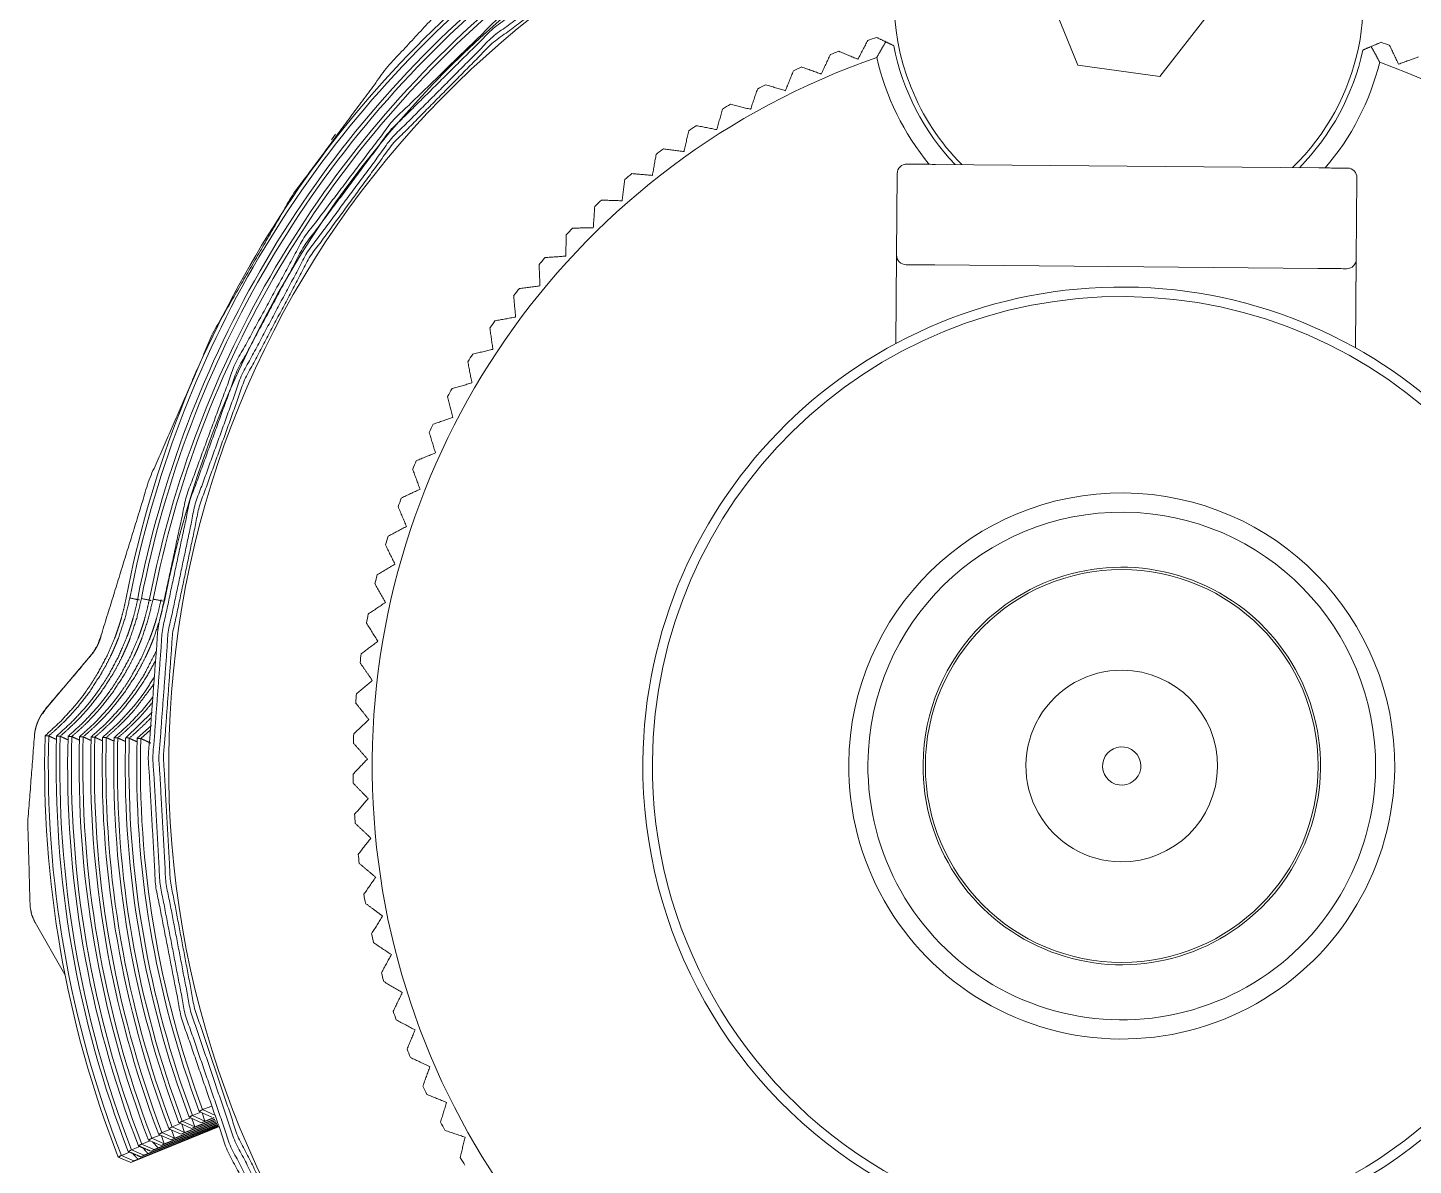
# Paper-space layout 'A3_1' of a CAD drawing. Header units: millimetres. Extents: x 0 to 420, y 0 to 297.
# Drawn here: x 181.63 to 196.09, y 32.44 to 44.31 of the extents above; entities that cross this region are included whole.
import ezdxf

# ---------------------------------------------------------------- set-up
doc = ezdxf.new("R2010")
doc.units = ezdxf.units.MM
doc.layers.add('170', color=7, linetype='Continuous', true_color=0xffffff)

psp = doc.layouts.new('A3_1')

# ---------------------------------------------------------------- linework, layer by layer
at = {"layer": '170', "color": 155, "linetype": 'Continuous', "lineweight": 13}
for p, q in [((192.591, 43.924), (192.267, 44.727)), ((193.982, 44.486), (193.449, 43.803)), ((193.449, 43.803), (192.591, 43.924)), ((184.842, 43.201), (184.8, 43.143)), ((195.108, 42.85), (191.108, 42.887)), ((191.108, 42.887), (195.108, 42.85)), ((190.707, 42.791), (190.7, 41.941)), ((190.7, 41.941), (190.707, 42.791)), ((195.5, 41.897), (195.507, 42.747)), ((195.507, 42.747), (195.5, 41.897)), ((190.7, 41.941), (190.691, 41.015)), ((190.691, 41.015), (190.7, 41.939)), ((191.099, 41.837), (195.099, 41.8)), ((195.099, 41.8), (191.099, 41.837)), ((195.491, 40.971), (195.5, 41.897)), ((195.5, 41.895), (195.491, 40.971)), ((182.298, 37.774), (181.817, 37.203)), ((181.816, 37.202), (181.816, 37.202)), ((182.93, 37.168), (182.652, 36.9)), ((182.921, 37.03), (182.772, 36.896)), ((182.81, 36.895), (182.911, 36.983)), ((181.706, 34.972), (182.018, 34.431)), ((183.437, 32.993), (183.348, 32.96)), ((183.42, 33.001), (183.551, 32.942)), ((183.45, 32.987), (183.478, 32.901)), ((183.454, 33.02), (183.553, 33.056)), ((183.454, 33.02), (183.584, 32.961)), ((182.74, 32.481), (183.62, 32.84)), ((183.618, 32.843), (182.78, 32.503)), ((182.845, 32.54), (183.615, 32.851)), ((183.613, 32.854), (182.885, 32.562)), ((182.951, 32.599), (183.609, 32.862)), ((183.607, 32.866), (182.991, 32.621)), ((183.021, 32.645), (183.603, 32.875)), ((183.601, 32.879), (183.055, 32.664)), ((183.127, 32.704), (183.597, 32.888)), ((183.137, 32.84), (183.225, 32.874)), ((183.267, 32.782), (183.137, 32.84)), ((183.595, 32.893), (183.161, 32.723)), ((183.209, 32.881), (183.339, 32.823)), ((183.233, 32.763), (183.591, 32.902)), ((183.238, 32.868), (183.267, 32.782)), ((183.243, 32.9), (183.331, 32.934)), ((183.243, 32.9), (183.373, 32.842)), ((183.588, 32.907), (183.267, 32.782)), ((183.315, 32.941), (183.445, 32.882)), ((183.339, 32.823), (183.584, 32.917)), ((183.373, 32.842), (183.339, 32.823)), ((183.344, 32.928), (183.373, 32.842)), ((183.348, 32.96), (183.478, 32.901)), ((183.581, 32.922), (183.373, 32.842)), ((183.445, 32.882), (183.577, 32.933)), ((183.478, 32.901), (183.445, 32.882)), ((183.574, 32.938), (183.478, 32.901)), ((182.819, 32.661), (182.905, 32.695)), ((182.891, 32.702), (183.021, 32.645)), ((183.012, 32.755), (182.925, 32.721)), ((182.925, 32.721), (183.055, 32.664)), ((182.997, 32.761), (183.127, 32.704)), ((183.026, 32.748), (183.055, 32.664)), ((183.118, 32.814), (183.031, 32.78)), ((183.031, 32.78), (183.161, 32.723)), ((183.233, 32.763), (183.103, 32.821)), ((183.161, 32.723), (183.127, 32.704)), ((183.132, 32.808), (183.161, 32.723)), ((183.267, 32.782), (183.233, 32.763)), ((182.608, 32.542), (182.693, 32.577)), ((182.714, 32.601), (182.799, 32.636)), ((182.885, 32.562), (182.842, 32.544)), ((182.948, 32.603), (182.917, 32.586)), ((182.917, 32.586), (182.951, 32.599)), ((182.991, 32.621), (182.933, 32.683)), ((182.991, 32.621), (182.948, 32.603)), ((183.055, 32.664), (183.021, 32.645)), ((182.737, 32.485), (182.707, 32.468)), ((182.707, 32.468), (182.74, 32.481)), ((182.78, 32.503), (182.737, 32.485)), ((182.842, 32.544), (182.811, 32.527)), ((182.811, 32.527), (182.845, 32.54))]:
    psp.add_line(p, q, dxfattribs=at)
psp.add_circle((193.051, 36.607), 2.05, dxfattribs=at)
for centre, radius, start, end in [((193.124, 44.606), 2.45, 22, 202), ((193.051, 36.607), 9.95, 99.0117, 179.4773), ((193.051, 36.607), 9.95, 359.4773, 79.943), ((193.124, 44.606), 2.45, 314.3031, 22), ((193.697, 36.226), 11.245, 129.9066, 169.0481), ((193.697, 36.226), 11.207, 129.935, 169.0197), ((193.697, 36.226), 11.125, 129.997, 168.9577), ((193.697, 36.226), 11.087, 130.0259, 168.9287), ((193.697, 36.226), 11.004, 130.0891, 168.8655), ((193.697, 36.226), 10.966, 130.1187, 168.836), ((193.697, 36.226), 10.846, 130.2132, 168.7414), ((193.051, 36.607), 8.025, 108.6005, 109.2873), ((193.124, 44.606), 2.5, 191.0866, 223.5105), ((193.051, 36.607), 8.025, 69.6005, 70.2873), ((193.051, 36.607), 7.825, 109.0842, 179.4773), ((193.051, 36.607), 8.025, 111.6005, 112.2873), ((193.124, 44.606), 2.7, 192.9412, 219.5375), ((193.124, 44.606), 2.5, 315.4448, 347.8541), ((193.051, 36.607), 8.025, 114.6005, 115.2873), ((193.124, 44.606), 2.7, 319.4172, 346.0135), ((193.051, 36.607), 7.825, 359.4773, 69.8704), ((193.051, 36.607), 8.025, 117.6005, 118.2873), ((193.124, 44.606), 2.45, 202, 224.6519), ((193.051, 36.607), 8.025, 120.6005, 121.2873), ((193.051, 36.607), 8.025, 123.6005, 124.2873), ((193.051, 36.607), 8.025, 126.6005, 127.2873), ((190.807, 42.79), 0.1, 89.4773, 179.4773), ((195.407, 42.748), 0.1, 359.4773, 89.4773), ((193.051, 36.607), 8.025, 129.6005, 130.2873), ((193.051, 36.607), 8.025, 132.6005, 133.2873), ((193.051, 36.607), 8.025, 135.6005, 136.2873), ((193.051, 36.607), 8.025, 138.6005, 139.2873), ((190.8, 41.94), 0.1, 179.4773, 269.4773), ((195.4, 41.898), 0.1, 269.4773, 359.4773), ((193.051, 36.607), 8.025, 141.6005, 142.2873), ((193.051, 36.607), 5, 359.4773, 179.4773), ((193.051, 36.607), 4.9, 359.4773, 179.4773), ((193.051, 36.607), 8.025, 144.6005, 145.2873), ((193.051, 36.607), 8.025, 147.6005, 148.2873), ((193.051, 36.607), 8.025, 150.6005, 151.2873), ((193.051, 36.607), 8.025, 153.6005, 154.2873), ((193.051, 36.607), 8.025, 156.6005, 157.2873), ((193.051, 36.607), 8.025, 159.6005, 160.2873), ((193.051, 36.607), 2.85, 359.4773, 179.4773), ((193.051, 36.607), 2.65, 359.4773, 179.4773), ((193.051, 36.607), 8.025, 162.6005, 163.2873), ((193.051, 36.607), 2.075, 359.4773, 134.4774), ((193.051, 36.607), 8.025, 165.6005, 166.2873), ((193.051, 36.607), 8.025, 168.6005, 169.2873), ((193.051, 36.607), 2.075, 134.4774, 179.4773), ((193.051, 36.607), 8.025, 171.6005, 172.2873), ((193.051, 36.607), 1, 89.4773, 269.4773), ((193.051, 36.607), 1, 269.4773, 89.4773), ((193.051, 36.607), 8.025, 174.6005, 175.2873), ((193.051, 36.607), 11.245, 178.4402, 201.2917), ((193.051, 36.607), 11.207, 178.3889, 201.266), ((193.051, 36.607), 11.125, 178.4407, 201.2093), ((193.051, 36.607), 11.087, 178.3889, 201.1806), ((193.051, 36.607), 11.005, 178.4412, 201.1185), ((193.051, 36.607), 10.966, 178.3889, 201.0891), ((193.051, 36.607), 10.885, 178.4417, 201.0248), ((193.051, 36.607), 10.846, 178.3889, 200.9949), ((193.051, 36.607), 10.764, 178.4423, 200.9298), ((193.051, 36.607), 10.726, 178.389, 200.8992), ((193.051, 36.607), 10.644, 178.4428, 178.9318), ((193.051, 36.607), 10.524, 178.4434, 178.9381), ((193.051, 36.607), 10.404, 178.4439, 178.9445), ((193.051, 36.607), 10.245, 178.3891, 200.4937), ((193.051, 36.607), 8.025, 177.6005, 178.2873), ((193.051, 36.607), 10.644, 178.9318, 200.8326), ((193.051, 36.607), 10.606, 178.9358, 200.8013), ((193.051, 36.607), 10.524, 178.9381, 200.7332), ((193.051, 36.607), 10.486, 178.9421, 200.7012), ((193.051, 36.607), 10.404, 178.9445, 200.6314), ((193.051, 36.607), 10.365, 178.9486, 200.5987), ((193.051, 36.607), 10.284, 178.4445, 200.5273), ((193.051, 36.607), 0.2, 82, 262), ((193.051, 36.607), 0.2, 262, 82), ((193.051, 36.607), 9.95, 179.4773, 259.9148), ((193.051, 36.607), 7.825, 179.4773, 249.8766), ((193.051, 36.607), 5, 179.4773, 359.4773), ((193.051, 36.607), 4.9, 179.4773, 359.4773), ((193.051, 36.607), 2.85, 179.4773, 359.4773), ((193.051, 36.607), 2.65, 179.4773, 359.4773), ((193.051, 36.607), 2.075, 179.4773, 314.4773), ((193.051, 36.607), 8.025, 180.6005, 181.2873), ((193.051, 36.607), 2.075, 314.4773, 359.4773), ((193.051, 36.607), 9.95, 279.0398, 359.4773), ((193.051, 36.607), 7.825, 289.078, 359.4773), ((193.051, 36.607), 8.025, 183.6005, 184.2873), ((193.051, 36.607), 8.025, 186.6005, 187.2873), ((193.051, 36.607), 8.025, 189.6005, 190.2873), ((193.051, 36.607), 8.025, 192.6005, 193.2873), ((193.051, 36.607), 8.025, 195.6005, 196.2873), ((193.051, 36.607), 8.025, 198.6005, 199.2873), ((193.051, 36.607), 8.025, 201.6005, 202.2873), ((193.051, 36.607), 8.025, 204.6005, 205.2873), ((193.051, 36.607), 8.025, 207.6005, 208.2873), ((193.051, 36.607), 8.025, 210.6005, 211.2873)]:
    psp.add_arc(centre, radius, start, end, dxfattribs=at)
for points, knots in [([(191.893, 46.704), (190.509, 46.447), (189.124, 45.981), (187.785, 45.299), (186.541, 44.411), (185.437, 43.339), (184.513, 42.12), (183.792, 40.798), (183.286, 39.424), (182.99, 38.044), (182.888, 36.699), (182.965, 35.357), (183.234, 33.976), (183.712, 32.596), (184.405, 31.265), (185.302, 30.031), (186.38, 28.939), (187.602, 28.027), (188.924, 27.319), (190.296, 26.824), (191.671, 26.537)], [0, 0, 0.047935, 0.097711, 0.148898, 0.200978, 0.253376, 0.305497, 0.356763, 0.406652, 0.454727, 0.500648, 0.546439, 0.594373, 0.644114, 0.695227, 0.747198, 0.799452, 0.851399, 0.902468, 0.952145, 1, 1]), ([(191.566, 26.601), (190.207, 26.899), (188.855, 27.403), (187.555, 28.115), (186.355, 29.025), (185.298, 30.11), (184.42, 31.332), (183.742, 32.649), (183.274, 34.011), (183.011, 35.374), (182.936, 36.699), (183.035, 38.021), (183.323, 39.378), (183.814, 40.73), (184.514, 42.033), (185.413, 43.239), (186.488, 44.304), (187.703, 45.193), (189.014, 45.881), (190.374, 46.361), (191.737, 46.636)], [0, 0, 0.048069, 0.09792, 0.149122, 0.201163, 0.253482, 0.305494, 0.356637, 0.406406, 0.454373, 0.500211, 0.546006, 0.593928, 0.643648, 0.694743, 0.746706, 0.798977, 0.850976, 0.902139, 0.951957, 1, 1]), ([(194.22, 26.511), (194.451, 26.54), (194.575, 26.558), (194.698, 26.577), (194.821, 26.598), (194.943, 26.621), (195.188, 26.67), (195.431, 26.726), (195.673, 26.787), (195.913, 26.855), (196.033, 26.891), (196.152, 26.928), (196.271, 26.967), (196.389, 27.007), (196.623, 27.092), (196.856, 27.182), (197.086, 27.279), (197.313, 27.38), (197.426, 27.433), (197.539, 27.488), (197.65, 27.544), (197.761, 27.601), (197.981, 27.719), (198.197, 27.843), (198.304, 27.906), (198.411, 27.972), (198.517, 28.038), (198.621, 28.106), (198.829, 28.245), (199.032, 28.39), (199.232, 28.539), (199.428, 28.693), (199.621, 28.852), (199.809, 29.015), (199.993, 29.183), (200.173, 29.356), (200.262, 29.444), (200.349, 29.533), (200.436, 29.624), (200.521, 29.715), (200.688, 29.9), (200.85, 30.09), (201.008, 30.283), (201.16, 30.48), (201.235, 30.58), (201.308, 30.681), (201.38, 30.783), (201.451, 30.886), (201.589, 31.093), (201.722, 31.305), (201.786, 31.411), (201.849, 31.519), (201.911, 31.627), (201.971, 31.737), (202.088, 31.957), (202.2, 32.181), (202.306, 32.407), (202.406, 32.635), (202.501, 32.866), (202.59, 33.099), (202.673, 33.334), (202.75, 33.571), (202.787, 33.691), (202.822, 33.81), (202.856, 33.931), (202.888, 34.051), (202.948, 34.294), (203.001, 34.537), (203.049, 34.782), (203.091, 35.028), (203.11, 35.151), (203.127, 35.275), (203.142, 35.398), (203.157, 35.522), (203.18, 35.771), (203.198, 36.019), (203.204, 36.144), (203.209, 36.269), (203.212, 36.393), (203.214, 36.518), (203.213, 36.768), (203.206, 37.017), (203.193, 37.267), (203.174, 37.515), (203.149, 37.763), (203.117, 38.011), (203.08, 38.257), (203.036, 38.503), (202.931, 38.991), (202.802, 39.473), (202.728, 39.711), (202.649, 39.948), (202.608, 40.066), (202.564, 40.183), (202.52, 40.299), (202.474, 40.415), (202.377, 40.645), (202.276, 40.873), (202.222, 40.986), (202.168, 41.098), (202.112, 41.21), (202.055, 41.321), (201.936, 41.54), (201.813, 41.757), (201.684, 41.971), (201.549, 42.181), (201.41, 42.388), (201.266, 42.591), (201.116, 42.791), (200.962, 42.987), (200.803, 43.179), (200.64, 43.368), (200.471, 43.552), (200.299, 43.732), (200.121, 43.908), (199.94, 44.079), (199.848, 44.163), (199.754, 44.246), (199.66, 44.328), (199.565, 44.408), (199.371, 44.566), (199.174, 44.718), (199.074, 44.793), (198.973, 44.866), (198.871, 44.938), (198.769, 45.009), (198.56, 45.147), (198.349, 45.28), (198.134, 45.407), (197.917, 45.529), (197.697, 45.646), (197.473, 45.757), (197.361, 45.811), (197.247, 45.863), (197.133, 45.914), (197.019, 45.963), (196.788, 46.058), (196.555, 46.147), (196.32, 46.23), (196.083, 46.307), (195.843, 46.379), (195.603, 46.445), (195.482, 46.475), (195.36, 46.504), (195.239, 46.532), (195.117, 46.558), (194.424, 46.677)], [0, 0, 0.007933, 0.012182, 0.01643, 0.020676, 0.02492, 0.033405, 0.041892, 0.050387, 0.058885, 0.063134, 0.067383, 0.071632, 0.075882, 0.084375, 0.092862, 0.101347, 0.109837, 0.114086, 0.118335, 0.122582, 0.126827, 0.135314, 0.1438, 0.148044, 0.15229, 0.156538, 0.160788, 0.169286, 0.177784, 0.18628, 0.19477, 0.203255, 0.211743, 0.220238, 0.228736, 0.232985, 0.237233, 0.241483, 0.245733, 0.254225, 0.262711, 0.271197, 0.279687, 0.283936, 0.288185, 0.292432, 0.296678, 0.305164, 0.313649, 0.317894, 0.32214, 0.326389, 0.330639, 0.339136, 0.347635, 0.356131, 0.364619, 0.373105, 0.381592, 0.390088, 0.398586, 0.402835, 0.407084, 0.411334, 0.415583, 0.424074, 0.432561, 0.441046, 0.449537, 0.453786, 0.458035, 0.462282, 0.466527, 0.475013, 0.483499, 0.487743, 0.49199, 0.496239, 0.500489, 0.508986, 0.517485, 0.525981, 0.534469, 0.542954, 0.551442, 0.559937, 0.568433, 0.585405, 0.602387, 0.610886, 0.619384, 0.623634, 0.627883, 0.632129, 0.636374, 0.644859, 0.653345, 0.65759, 0.661837, 0.666087, 0.670336, 0.678834, 0.687333, 0.695828, 0.704315, 0.712801, 0.721289, 0.729785, 0.73828, 0.746767, 0.755253, 0.763742, 0.772238, 0.780736, 0.789234, 0.793484, 0.797732, 0.801978, 0.806223, 0.814708, 0.823195, 0.82744, 0.831687, 0.835937, 0.840186, 0.848685, 0.857183, 0.865677, 0.874164, 0.88265, 0.891139, 0.895387, 0.899636, 0.903884, 0.90813, 0.916617, 0.925103, 0.933593, 0.942089, 0.950587, 0.959085, 0.963334, 0.96758, 0.97182, 0.976055, 1, 1]), ([(194.519, 46.615), (194.626, 46.599), (194.749, 46.579), (194.871, 46.557), (194.993, 46.534), (195.115, 46.509), (195.357, 46.456), (195.598, 46.396), (195.837, 46.331), (196.075, 46.26), (196.312, 46.182), (196.546, 46.099), (196.662, 46.056), (196.778, 46.011), (196.893, 45.964), (197.007, 45.916), (197.235, 45.817), (197.459, 45.711), (197.57, 45.657), (197.681, 45.6), (197.791, 45.543), (197.901, 45.484), (198.117, 45.362), (198.331, 45.235), (198.436, 45.17), (198.541, 45.103), (198.645, 45.035), (198.748, 44.966), (198.951, 44.824), (199.151, 44.676), (199.249, 44.601), (199.347, 44.524), (199.444, 44.446), (199.539, 44.367), (199.728, 44.206), (199.913, 44.039), (200.003, 43.954), (200.093, 43.869), (200.182, 43.782), (200.269, 43.694), (200.441, 43.514), (200.608, 43.331), (200.69, 43.238), (200.77, 43.144), (200.85, 43.048), (200.929, 42.952), (201.082, 42.757), (201.231, 42.558), (201.375, 42.355), (201.513, 42.149), (201.646, 41.94), (201.775, 41.728), (201.837, 41.62), (201.898, 41.512), (201.957, 41.403), (202.016, 41.293), (202.128, 41.072), (202.235, 40.848), (202.336, 40.621), (202.432, 40.392), (202.522, 40.161), (202.606, 39.928), (202.646, 39.81), (202.685, 39.692), (202.722, 39.573), (202.758, 39.454), (202.825, 39.215), (202.886, 38.974), (202.941, 38.732), (202.99, 38.489), (203.033, 38.245), (203.07, 38), (203.101, 37.753), (203.127, 37.506), (203.137, 37.382), (203.146, 37.258), (203.153, 37.134), (203.159, 37.01), (203.165, 36.762), (203.166, 36.514), (203.161, 36.266), (203.149, 36.018), (203.132, 35.77), (203.108, 35.523), (203.094, 35.4), (203.079, 35.276), (203.062, 35.153), (203.043, 35.03), (203.001, 34.786), (202.954, 34.542), (202.9, 34.3), (202.841, 34.059), (202.775, 33.82), (202.704, 33.582), (202.666, 33.463), (202.627, 33.345), (202.586, 33.228), (202.544, 33.111), (202.455, 32.879), (202.361, 32.65), (202.261, 32.423), (202.156, 32.198), (202.101, 32.087), (202.045, 31.976), (201.987, 31.866), (201.928, 31.756), (201.868, 31.648), (201.806, 31.54), (201.744, 31.433), (201.679, 31.326), (201.547, 31.116), (201.41, 30.91), (201.268, 30.706), (201.12, 30.507), (201.045, 30.408), (200.968, 30.31), (200.89, 30.214), (200.811, 30.118), (200.65, 29.93), (200.484, 29.745), (200.313, 29.565), (200.138, 29.389), (199.959, 29.217), (199.775, 29.05), (199.682, 28.968), (199.588, 28.887), (199.492, 28.807), (199.396, 28.729), (199.201, 28.575), (199.002, 28.427), (198.902, 28.355), (198.8, 28.283), (198.697, 28.214), (198.594, 28.145), (198.384, 28.011), (198.172, 27.883), (198.064, 27.821), (197.956, 27.76), (197.847, 27.7), (197.737, 27.642), (197.516, 27.53), (197.292, 27.423), (197.179, 27.372), (197.066, 27.322), (196.951, 27.273), (196.837, 27.226), (196.605, 27.136), (196.371, 27.051), (196.254, 27.011), (196.136, 26.973), (196.017, 26.936), (195.898, 26.9), (195.66, 26.833), (195.419, 26.772), (195.298, 26.744), (195.177, 26.717), (195.055, 26.692), (194.934, 26.668), (194.689, 26.625), (194.443, 26.588), (194.35, 26.575)], [0, 0, 0.00375, 0.008033, 0.012316, 0.016597, 0.020876, 0.029428, 0.037981, 0.046537, 0.055102, 0.063668, 0.072234, 0.076518, 0.080801, 0.085081, 0.089359, 0.097912, 0.106464, 0.110742, 0.115021, 0.119304, 0.123588, 0.132154, 0.140719, 0.145004, 0.149286, 0.153566, 0.157844, 0.166396, 0.174948, 0.179226, 0.183506, 0.187789, 0.192073, 0.200639, 0.209205, 0.213489, 0.217771, 0.22205, 0.226328, 0.23488, 0.243432, 0.247711, 0.251992, 0.256275, 0.260559, 0.269124, 0.277691, 0.286255, 0.294811, 0.303363, 0.311916, 0.316195, 0.320476, 0.32476, 0.329044, 0.337609, 0.346176, 0.35474, 0.363294, 0.371846, 0.3804, 0.38468, 0.388961, 0.393245, 0.397529, 0.406095, 0.414662, 0.423223, 0.431778, 0.44033, 0.448884, 0.457447, 0.466014, 0.470296, 0.474579, 0.478863, 0.483146, 0.491707, 0.500261, 0.508813, 0.517368, 0.525932, 0.534499, 0.538781, 0.543064, 0.547348, 0.551632, 0.560191, 0.568744, 0.577296, 0.585852, 0.594416, 0.602983, 0.607266, 0.611549, 0.615833, 0.620116, 0.628675, 0.637228, 0.64578, 0.654337, 0.658619, 0.662903, 0.667186, 0.671469, 0.675751, 0.680034, 0.684319, 0.688601, 0.697159, 0.705711, 0.714264, 0.722821, 0.727104, 0.731387, 0.735668, 0.739948, 0.748501, 0.757053, 0.765609, 0.774173, 0.78274, 0.791305, 0.795589, 0.799872, 0.804153, 0.808432, 0.816984, 0.825536, 0.829814, 0.834093, 0.838375, 0.842659, 0.851225, 0.85979, 0.864075, 0.868357, 0.872638, 0.876916, 0.885468, 0.89402, 0.898298, 0.902578, 0.906861, 0.911144, 0.91971, 0.928276, 0.93256, 0.936842, 0.941122, 0.945399, 0.953952, 0.962505, 0.966782, 0.971063, 0.975346, 0.97963, 0.988195, 0.996761, 1, 1]), ([(191.652, 46.562), (190.305, 46.277), (188.965, 45.792), (187.675, 45.101), (186.481, 44.216), (185.427, 43.158), (184.545, 41.965), (183.859, 40.677), (183.378, 39.342), (183.096, 38.003), (182.999, 36.698), (183.072, 35.392), (183.33, 34.047), (183.787, 32.703), (184.45, 31.402), (185.311, 30.192), (186.347, 29.116), (187.525, 28.209), (188.803, 27.496), (190.135, 26.986), (191.477, 26.678)], [0, 0, 0.048161, 0.098061, 0.149271, 0.201284, 0.253544, 0.305477, 0.356534, 0.406216, 0.454107, 0.499885, 0.545686, 0.593602, 0.643311, 0.694394, 0.746354, 0.798639, 0.850676, 0.901906, 0.951824, 1, 1]), ([(191.408, 26.738), (190.08, 27.053), (188.763, 27.567), (187.502, 28.282), (186.341, 29.186), (185.32, 30.256), (184.474, 31.456), (183.822, 32.744), (183.372, 34.075), (183.119, 35.405), (183.047, 36.698), (183.142, 37.989), (183.42, 39.314), (183.894, 40.637), (184.569, 41.912), (185.437, 43.097), (186.476, 44.148), (187.654, 45.031), (188.928, 45.722), (190.254, 46.212), (191.587, 46.504)], [0, 0, 0.048257, 0.098225, 0.149475, 0.201505, 0.253763, 0.305682, 0.356717, 0.406378, 0.454253, 0.500024, 0.545791, 0.593661, 0.643316, 0.694345, 0.746258, 0.798511, 0.850536, 0.901782, 0.951746, 1, 1]), ([(194.437, 26.65), (194.68, 26.687), (194.801, 26.707), (194.922, 26.729), (195.164, 26.778), (195.404, 26.833), (195.524, 26.863), (195.644, 26.894), (195.763, 26.926), (195.881, 26.961), (196.117, 27.033), (196.352, 27.111), (196.584, 27.195), (196.813, 27.285), (197.041, 27.38), (197.266, 27.48), (197.489, 27.587), (197.709, 27.698), (197.926, 27.815), (198.14, 27.937), (198.351, 28.065), (198.559, 28.197), (198.764, 28.335), (198.966, 28.478), (199.065, 28.551), (199.164, 28.626), (199.261, 28.701), (199.358, 28.778), (199.548, 28.935), (199.734, 29.097), (199.826, 29.179), (199.916, 29.263), (200.006, 29.348), (200.094, 29.434), (200.269, 29.609), (200.438, 29.788), (200.603, 29.972), (200.764, 30.159), (200.92, 30.35), (201.071, 30.545), (201.217, 30.744), (201.358, 30.946), (201.626, 31.36), (201.873, 31.787), (201.989, 32.005), (202.099, 32.226), (202.152, 32.338), (202.204, 32.45), (202.254, 32.562), (202.303, 32.676), (202.397, 32.904), (202.485, 33.134), (202.527, 33.25), (202.567, 33.366), (202.606, 33.484), (202.644, 33.601), (202.715, 33.838), (202.78, 34.076), (202.839, 34.315), (202.892, 34.556), (202.94, 34.798), (202.981, 35.041), (203.017, 35.285), (203.046, 35.531), (203.059, 35.653), (203.07, 35.776), (203.079, 35.899), (203.087, 36.023), (203.098, 36.269), (203.104, 36.516), (203.103, 36.762), (203.096, 37.009), (203.09, 37.132), (203.083, 37.255), (203.074, 37.378), (203.064, 37.501), (203.039, 37.747), (203.008, 37.991), (202.99, 38.113), (202.971, 38.235), (202.95, 38.357), (202.928, 38.478), (202.879, 38.72), (202.824, 38.961), (202.795, 39.081), (202.763, 39.2), (202.731, 39.319), (202.697, 39.438), (202.625, 39.673), (202.546, 39.907), (202.505, 40.023), (202.463, 40.139), (202.418, 40.254), (202.373, 40.369), (202.326, 40.483), (202.278, 40.597), (202.228, 40.71), (202.177, 40.822), (202.071, 41.045), (201.959, 41.265), (201.842, 41.482), (201.72, 41.696), (201.657, 41.802), (201.593, 41.908), (201.527, 42.012), (201.46, 42.116), (201.322, 42.32), (201.18, 42.521), (201.032, 42.719), (200.88, 42.913), (200.722, 43.104), (200.561, 43.29), (200.478, 43.382), (200.394, 43.473), (200.309, 43.562), (200.224, 43.651), (200.049, 43.824), (199.87, 43.994), (199.778, 44.077), (199.686, 44.159), (199.593, 44.24), (199.499, 44.32), (199.307, 44.475), (199.112, 44.627), (198.913, 44.773), (198.711, 44.914), (198.506, 45.051), (198.297, 45.182), (198.085, 45.308), (197.87, 45.429), (197.431, 45.655), (196.982, 45.859), (196.754, 45.953), (196.523, 46.041), (196.407, 46.083), (196.29, 46.123), (196.173, 46.162), (196.056, 46.2), (195.82, 46.271), (195.582, 46.336), (195.462, 46.366), (195.343, 46.395), (195.222, 46.422), (195.101, 46.448), (194.859, 46.496), (194.616, 46.537), (194.594, 46.541)], [0, 0, 0.008568, 0.012874, 0.01718, 0.025787, 0.034395, 0.038701, 0.04301, 0.04732, 0.051632, 0.060251, 0.068872, 0.077488, 0.086097, 0.094704, 0.103315, 0.111932, 0.12055, 0.129159, 0.137766, 0.146377, 0.154995, 0.163615, 0.172235, 0.176546, 0.180856, 0.185163, 0.189468, 0.198076, 0.206683, 0.210989, 0.215297, 0.219607, 0.223918, 0.232538, 0.241159, 0.249776, 0.258386, 0.266993, 0.275603, 0.28422, 0.292837, 0.310053, 0.327279, 0.335899, 0.344519, 0.34883, 0.35314, 0.357448, 0.361754, 0.370362, 0.378969, 0.383275, 0.387582, 0.391892, 0.396203, 0.404822, 0.413443, 0.422061, 0.430672, 0.439279, 0.447888, 0.456504, 0.465125, 0.469435, 0.473745, 0.478056, 0.482366, 0.49098, 0.499588, 0.508196, 0.516807, 0.521117, 0.525427, 0.529736, 0.534042, 0.54265, 0.551257, 0.555562, 0.559869, 0.564178, 0.568489, 0.577109, 0.585729, 0.59004, 0.594349, 0.598655, 0.60296, 0.611567, 0.620176, 0.624483, 0.628791, 0.633102, 0.637413, 0.641723, 0.646032, 0.650343, 0.654654, 0.663269, 0.671878, 0.680485, 0.689096, 0.693405, 0.697715, 0.702024, 0.706331, 0.71494, 0.723547, 0.732158, 0.740777, 0.749397, 0.758017, 0.762327, 0.766637, 0.770944, 0.775249, 0.783856, 0.792464, 0.796771, 0.801078, 0.805389, 0.8097, 0.81832, 0.826941, 0.835557, 0.844166, 0.852773, 0.861383, 0.870001, 0.878618, 0.895834, 0.91306, 0.921681, 0.9303, 0.934611, 0.938922, 0.943229, 0.947534, 0.956142, 0.96475, 0.969055, 0.973363, 0.977673, 0.981984, 0.990603, 0.999224, 1, 1]), ([(194.667, 46.48), (194.852, 46.448), (194.973, 46.425), (195.093, 46.401), (195.571, 46.289), (196.043, 46.154), (196.277, 46.077), (196.508, 45.995), (196.623, 45.952), (196.738, 45.908), (196.852, 45.862), (196.965, 45.814), (197.19, 45.716), (197.412, 45.611), (197.632, 45.502), (197.849, 45.386), (198.063, 45.266), (198.274, 45.14), (198.379, 45.075), (198.482, 45.009), (198.585, 44.942), (198.687, 44.873), (198.888, 44.733), (199.085, 44.587), (199.279, 44.437), (199.47, 44.281), (199.656, 44.121), (199.839, 43.957), (199.929, 43.873), (200.017, 43.788), (200.105, 43.702), (200.192, 43.615), (200.361, 43.437), (200.527, 43.256), (200.688, 43.071), (200.844, 42.881), (200.996, 42.688), (201.143, 42.491), (201.215, 42.391), (201.285, 42.29), (201.354, 42.189), (201.422, 42.087), (201.554, 41.88), (201.681, 41.67), (201.742, 41.563), (201.802, 41.456), (201.861, 41.348), (201.919, 41.24), (202.03, 41.021), (202.136, 40.799), (202.187, 40.687), (202.236, 40.574), (202.284, 40.461), (202.331, 40.348), (202.42, 40.119), (202.503, 39.888), (202.542, 39.772), (202.581, 39.655), (202.617, 39.538), (202.653, 39.42), (202.719, 39.184), (202.779, 38.945), (202.807, 38.826), (202.834, 38.706), (202.859, 38.585), (202.882, 38.465), (202.925, 38.223), (202.961, 37.981), (202.977, 37.859), (202.992, 37.737), (203.005, 37.615), (203.017, 37.492), (203.035, 37.247), (203.048, 37.002), (203.052, 36.879), (203.055, 36.756), (203.056, 36.633), (203.055, 36.511), (203.05, 36.265), (203.039, 36.02), (203.031, 35.898), (203.021, 35.775), (203.01, 35.653), (202.998, 35.531), (202.969, 35.287), (202.933, 35.043), (202.913, 34.922), (202.892, 34.801), (202.869, 34.68), (202.845, 34.56), (202.792, 34.321), (202.733, 34.082), (202.701, 33.964), (202.668, 33.846), (202.633, 33.728), (202.597, 33.61), (202.521, 33.377), (202.438, 33.145), (202.395, 33.03), (202.35, 32.915), (202.304, 32.801), (202.257, 32.688), (202.158, 32.464), (202.054, 32.242), (202, 32.131), (201.944, 32.022), (201.887, 31.913), (201.829, 31.805), (201.708, 31.591), (201.582, 31.38), (201.517, 31.275), (201.451, 31.172), (201.384, 31.069), (201.315, 30.967), (201.174, 30.766), (201.029, 30.569), (200.954, 30.471), (200.878, 30.375), (200.801, 30.279), (200.723, 30.184), (200.563, 29.998), (200.398, 29.815), (200.229, 29.637), (200.056, 29.463), (199.878, 29.293), (199.697, 29.128), (199.605, 29.047), (199.511, 28.967), (199.417, 28.888), (199.322, 28.811), (199.129, 28.659), (198.931, 28.512), (198.731, 28.37), (198.527, 28.233), (198.32, 28.101), (198.11, 27.975), (198.004, 27.913), (197.897, 27.853), (197.789, 27.794), (197.68, 27.737), (197.461, 27.626), (197.239, 27.52), (197.014, 27.42), (196.788, 27.326), (196.559, 27.237), (196.328, 27.154), (196.212, 27.114), (196.095, 27.076), (195.978, 27.039), (195.86, 27.004), (195.623, 26.938), (195.385, 26.878), (195.146, 26.823), (194.905, 26.775), (194.497, 26.707)], [0, 0, 0.006623, 0.010955, 0.015285, 0.032591, 0.049912, 0.05858, 0.067248, 0.071582, 0.075917, 0.080248, 0.084578, 0.093232, 0.101885, 0.110543, 0.119208, 0.127876, 0.136544, 0.140879, 0.145213, 0.149544, 0.153874, 0.162528, 0.171181, 0.179839, 0.188505, 0.197173, 0.20584, 0.210175, 0.214509, 0.21884, 0.223169, 0.231824, 0.240477, 0.249135, 0.257801, 0.266469, 0.275136, 0.279471, 0.283805, 0.288136, 0.292465, 0.301119, 0.309772, 0.3141, 0.31843, 0.322763, 0.327098, 0.335765, 0.344433, 0.348768, 0.353101, 0.357432, 0.361761, 0.370415, 0.379068, 0.383397, 0.387727, 0.39206, 0.396394, 0.405062, 0.413729, 0.418064, 0.422398, 0.426728, 0.431057, 0.43971, 0.448364, 0.452693, 0.457023, 0.461356, 0.465691, 0.474358, 0.483026, 0.487361, 0.491694, 0.496024, 0.500353, 0.509006, 0.51766, 0.521989, 0.526319, 0.530653, 0.534988, 0.543655, 0.552322, 0.556657, 0.56099, 0.56532, 0.569649, 0.578302, 0.586956, 0.591285, 0.595616, 0.599949, 0.604284, 0.612951, 0.621619, 0.625954, 0.630286, 0.634617, 0.638945, 0.647598, 0.656252, 0.660581, 0.664912, 0.669246, 0.673581, 0.682248, 0.690916, 0.69525, 0.699583, 0.703912, 0.708241, 0.716894, 0.725548, 0.729877, 0.734208, 0.738542, 0.742877, 0.751544, 0.760212, 0.768878, 0.777536, 0.786189, 0.794844, 0.799173, 0.803504, 0.807838, 0.812174, 0.82084, 0.829509, 0.838174, 0.846832, 0.855485, 0.864139, 0.868469, 0.8728, 0.877135, 0.88147, 0.890137, 0.898805, 0.90747, 0.916127, 0.924781, 0.933435, 0.937765, 0.942097, 0.946431, 0.950766, 0.959433, 0.968101, 0.976761, 0.985399, 1, 1]), ([(186.547, 45.157), (185.388, 43.908), (184.393, 42.564), (183.563, 41.126), (182.897, 39.593), (182.394, 37.965)], [0, 0, 0.202534, 0.401273, 0.598727, 0.797464, 1, 1]), ([(190.493, 44.002), (190.539, 44.084), (190.588, 44.166)], [0, 0, 0.499228, 1, 1]), ([(195.654, 44.117), (195.7, 44.036), (195.744, 43.954)], [0, 0, 0.50074, 1, 1]), ([(182.657, 38.362), (182.635, 38.258), (182.608, 38.154), (182.593, 38.103), (182.576, 38.052), (182.559, 38.001), (182.541, 37.951), (182.457, 37.757), (182.358, 37.571), (182.303, 37.481), (182.243, 37.393), (182.212, 37.349), (182.18, 37.307), (182.146, 37.265), (182.112, 37.224), (181.968, 37.067), (181.811, 36.923)], [0, 0, 0.062834, 0.125611, 0.157023, 0.188456, 0.219838, 0.25112, 0.375544, 0.499567, 0.561717, 0.624109, 0.655437, 0.686842, 0.718244, 0.749591, 0.874664, 1, 1]), ([(181.849, 36.922), (181.929, 36.992), (182.006, 37.066), (182.044, 37.104), (182.08, 37.143), (182.116, 37.183), (182.151, 37.223), (182.281, 37.39), (182.395, 37.568), (182.447, 37.66), (182.495, 37.755), (182.518, 37.803), (182.539, 37.852), (182.56, 37.901), (182.579, 37.951), (182.646, 38.153), (182.696, 38.36)], [0, 0, 0.062842, 0.125635, 0.157061, 0.188487, 0.219846, 0.251106, 0.375489, 0.499526, 0.5617, 0.624126, 0.655485, 0.686904, 0.718289, 0.749622, 0.874669, 1, 1]), ([(182.779, 38.356), (182.756, 38.252), (182.729, 38.149), (182.714, 38.098), (182.697, 38.047), (182.68, 37.996), (182.661, 37.946), (182.578, 37.752), (182.479, 37.566), (182.423, 37.476), (182.363, 37.388), (182.332, 37.345), (182.3, 37.303), (182.267, 37.261), (182.233, 37.22), (182.088, 37.064), (181.931, 36.92)], [0, 0, 0.062834, 0.125612, 0.157023, 0.188456, 0.219838, 0.251122, 0.375548, 0.499567, 0.561715, 0.624105, 0.655428, 0.686838, 0.718241, 0.74958, 0.874665, 1, 1]), ([(181.969, 36.919), (182.049, 36.989), (182.126, 37.063), (182.164, 37.101), (182.201, 37.14), (182.236, 37.179), (182.271, 37.219), (182.401, 37.386), (182.516, 37.563), (182.568, 37.655), (182.616, 37.75), (182.638, 37.798), (182.66, 37.847), (182.681, 37.896), (182.7, 37.946), (182.767, 38.148), (182.817, 38.355)], [0, 0, 0.062838, 0.125633, 0.157063, 0.188491, 0.219844, 0.251112, 0.375492, 0.499524, 0.561699, 0.624126, 0.655482, 0.686898, 0.718285, 0.749621, 0.874668, 1, 1]), ([(182.9, 38.351), (182.877, 38.247), (182.85, 38.143), (182.835, 38.092), (182.818, 38.041), (182.801, 37.991), (182.782, 37.941), (182.699, 37.747), (182.599, 37.561), (182.543, 37.472), (182.484, 37.384), (182.452, 37.341), (182.42, 37.299), (182.387, 37.257), (182.353, 37.216), (182.208, 37.06), (182.051, 36.917)], [0, 0, 0.062832, 0.125612, 0.157027, 0.188455, 0.219837, 0.251122, 0.375549, 0.499568, 0.561718, 0.624099, 0.655426, 0.686835, 0.718237, 0.749586, 0.874665, 1, 1]), ([(182.089, 36.915), (182.169, 36.985), (182.247, 37.059), (182.284, 37.097), (182.321, 37.136), (182.357, 37.175), (182.391, 37.215), (182.521, 37.382), (182.636, 37.559), (182.688, 37.65), (182.736, 37.745), (182.759, 37.793), (182.781, 37.842), (182.801, 37.891), (182.821, 37.941), (182.888, 38.142), (182.938, 38.349)], [0, 0, 0.062844, 0.12564, 0.157065, 0.188487, 0.21985, 0.251112, 0.375495, 0.499529, 0.561702, 0.624119, 0.655476, 0.686891, 0.71828, 0.749618, 0.874667, 1, 1]), ([(183.021, 38.345), (182.998, 38.241), (182.971, 38.138), (182.956, 38.087), (182.939, 38.036), (182.922, 37.986), (182.903, 37.936), (182.819, 37.742), (182.719, 37.557), (182.664, 37.467), (182.604, 37.38), (182.573, 37.337), (182.54, 37.295), (182.507, 37.253), (182.473, 37.212), (182.329, 37.056), (182.171, 36.913)], [0, 0, 0.062832, 0.12561, 0.157023, 0.188454, 0.219836, 0.251123, 0.375549, 0.499565, 0.561717, 0.624096, 0.655418, 0.686825, 0.718227, 0.749576, 0.874667, 1, 1]), ([(182.209, 36.912), (182.289, 36.982), (182.367, 37.055), (182.404, 37.093), (182.441, 37.132), (182.477, 37.171), (182.512, 37.211), (182.642, 37.378), (182.757, 37.554), (182.809, 37.646), (182.857, 37.74), (182.88, 37.788), (182.902, 37.837), (182.922, 37.886), (182.942, 37.935), (183.009, 38.137), (183.06, 38.343)], [0, 0, 0.062841, 0.12563, 0.157059, 0.188483, 0.21984, 0.251111, 0.375498, 0.499521, 0.561699, 0.624118, 0.655464, 0.68688, 0.718273, 0.749609, 0.874665, 1, 1]), ([(182.394, 37.966), (182.354, 37.859), (182.291, 37.764)], [0, 0, 0.500346, 1, 1]), ([(182.395, 37.965), (182.387, 37.937), (182.377, 37.91), (182.367, 37.884), (182.354, 37.858), (182.34, 37.833), (182.325, 37.809), (182.309, 37.785), (182.291, 37.763)], [0, 0, 0.125038, 0.249891, 0.374927, 0.499973, 0.624995, 0.75007, 0.874935, 1, 1]), ([(182.393, 37.965), (182.393, 37.965), (182.394, 37.965), (182.394, 37.965)], [0, 0, 0.179239, 0.545942, 1, 1]), ([(182.973, 37.809), (182.84, 37.552), (182.784, 37.463), (182.724, 37.376), (182.693, 37.333), (182.661, 37.29), (182.627, 37.249), (182.593, 37.208), (182.449, 37.053), (182.291, 36.91)], [0, 0, 0.25396, 0.346605, 0.439597, 0.486295, 0.533112, 0.579924, 0.626659, 0.813145, 1, 1]), ([(182.291, 37.763), (182.291, 37.763), (182.291, 37.764), (182.291, 37.764), (182.291, 37.765), (182.291, 37.765), (182.291, 37.766), (182.291, 37.766)], [0, 0, 0.166411, 0.327892, 0.489284, 0.645458, 0.811401, 0.984025, 1, 1]), ([(182.329, 36.908), (182.41, 36.978), (182.487, 37.052), (182.524, 37.089), (182.561, 37.128), (182.597, 37.167), (182.632, 37.207), (182.762, 37.373), (182.877, 37.549), (182.965, 37.709)], [0, 0, 0.103492, 0.206908, 0.258676, 0.310436, 0.362084, 0.413576, 0.618442, 0.822724, 1, 1]), ([(182.953, 37.536), (182.845, 37.371), (182.813, 37.328), (182.781, 37.286), (182.748, 37.245), (182.714, 37.204), (182.569, 37.049), (182.412, 36.906)], [0, 0, 0.236309, 0.299926, 0.363735, 0.42753, 0.49122, 0.745362, 1, 1]), ([(182.449, 36.905), (182.53, 36.975), (182.607, 37.048), (182.645, 37.086), (182.681, 37.124), (182.717, 37.163), (182.752, 37.203), (182.943, 37.457)], [0, 0, 0.143322, 0.286529, 0.358201, 0.429882, 0.501405, 0.572708, 1, 1]), ([(182.935, 37.326), (182.901, 37.282), (182.868, 37.241), (182.834, 37.2), (182.689, 37.045), (182.532, 36.903)], [0, 0, 0.094044, 0.184894, 0.275578, 0.63745, 1, 1]), ([(181.816, 37.202), (181.793, 37.173), (181.773, 37.143), (181.763, 37.128), (181.755, 37.112), (181.746, 37.095), (181.739, 37.079), (181.732, 37.062), (181.726, 37.045), (181.72, 37.028), (181.715, 37.011), (181.706, 36.976), (181.701, 36.94)], [0, 0, 0.125115, 0.250149, 0.312799, 0.375431, 0.43793, 0.500453, 0.563084, 0.625708, 0.688158, 0.750465, 0.875015, 1, 1]), ([(182.569, 36.902), (182.65, 36.971), (182.727, 37.044), (182.765, 37.082), (182.802, 37.12), (182.837, 37.159), (182.872, 37.199), (182.935, 37.276)], [0, 0, 0.202944, 0.405708, 0.507213, 0.608699, 0.709986, 0.810958, 1, 1]), ([(182.69, 36.898), (182.77, 36.968), (182.847, 37.04), (182.918, 37.112)], [0, 0, 0.339787, 0.679352, 1, 1]), ([(181.701, 36.94), (181.63, 36.024), (181.654, 35.139)], [0, 0, 0.509259, 1, 1]), ([(181.923, 36.887), (181.9, 36.897), (181.874, 36.909), (181.848, 36.921)], [0, 0, 0.305459, 0.652661, 1, 1]), ([(182.043, 36.883), (182.021, 36.893), (181.995, 36.905), (181.969, 36.917)], [0, 0, 0.305123, 0.6526, 1, 1]), ([(182.163, 36.88), (182.141, 36.89), (182.115, 36.902), (182.089, 36.914)], [0, 0, 0.304475, 0.652161, 1, 1]), ([(182.284, 36.876), (182.261, 36.887), (182.235, 36.899), (182.209, 36.911)], [0, 0, 0.304117, 0.651982, 1, 1]), ([(182.404, 36.873), (182.381, 36.883), (182.355, 36.895), (182.329, 36.907)], [0, 0, 0.30371, 0.651785, 1, 1]), ([(182.412, 36.906), (182.411, 36.901), (182.411, 36.896)], [0, 0, 0.500188, 1, 1]), ([(182.447, 36.804), (182.448, 36.854), (182.45, 36.905)], [0, 0, 0.499512, 1, 1]), ([(182.524, 36.869), (182.501, 36.88), (182.475, 36.892), (182.449, 36.904)], [0, 0, 0.303385, 0.651736, 1, 1]), ([(182.567, 36.8), (182.568, 36.851), (182.57, 36.901)], [0, 0, 0.499499, 1, 1]), ([(182.644, 36.866), (182.621, 36.876), (182.595, 36.888), (182.569, 36.9)], [0, 0, 0.302753, 0.651306, 1, 1]), ([(182.688, 36.797), (182.689, 36.847), (182.69, 36.898)], [0, 0, 0.499499, 1, 1]), ([(182.764, 36.863), (182.741, 36.873), (182.715, 36.885), (182.689, 36.897)], [0, 0, 0.302345, 0.651095, 1, 1]), ([(182.772, 36.896), (182.772, 36.891), (182.771, 36.886)], [0, 0, 0.499937, 1, 1]), ([(182.914, 36.846), (182.888, 36.858), (182.862, 36.87), (182.836, 36.882), (182.81, 36.894)], [0, 0, 0.249967, 0.499868, 0.749878, 1, 1]), ([(181.654, 35.139), (181.671, 35.053), (181.706, 34.972)], [0, 0, 0.499995, 1, 1]), ([(182.811, 32.527), (182.746, 32.554), (182.68, 32.582)], [0, 0, 0.500074, 1, 1]), ([(182.723, 32.564), (182.725, 32.562), (182.743, 32.542), (182.752, 32.532), (182.762, 32.522), (182.78, 32.503)], [0, 0, 0.034109, 0.356009, 0.516982, 0.6781, 1, 1]), ([(182.917, 32.586), (182.851, 32.614), (182.786, 32.642)], [0, 0, 0.500004, 1, 1]), ([(182.827, 32.624), (182.839, 32.611), (182.858, 32.591), (182.867, 32.581), (182.876, 32.571), (182.885, 32.562)], [0, 0, 0.212245, 0.52747, 0.68494, 0.842552, 1, 1])]:
    psp.add_open_spline(points, degree=1, knots=knots, dxfattribs=at)
for points in [[(190.4, 44.181), (190.296, 43.984)], [(190.588, 44.166), (190.491, 44.212)], [(190.588, 44.166), (190.671, 44.126)], [(195.758, 44.161), (195.654, 44.117)], [(195.94, 43.933), (195.848, 44.128)], [(190.008, 44.032), (189.914, 43.83)], [(190.296, 43.984), (190.097, 44.068)], [(195.568, 44.08), (195.654, 44.117)], [(196.15, 44.009), (195.94, 43.933)], [(189.623, 43.863), (189.54, 43.656)], [(189.914, 43.83), (189.71, 43.903)], [(189.54, 43.656), (189.333, 43.718)], [(189.248, 43.673), (189.176, 43.462)], [(188.884, 43.465), (188.823, 43.25)], [(189.176, 43.462), (188.966, 43.514)], [(188.823, 43.25), (188.61, 43.291)], [(188.53, 43.237), (188.481, 43.02)], [(188.19, 42.991), (188.151, 42.772)], [(188.481, 43.02), (188.266, 43.049)], [(190.808, 42.89), (191.108, 42.887)], [(195.108, 42.85), (195.408, 42.848)], [(187.862, 42.728), (187.835, 42.507)], [(188.151, 42.772), (187.936, 42.79)], [(187.549, 42.448), (187.534, 42.226)], [(187.835, 42.507), (187.619, 42.514)], [(187.251, 42.152), (187.247, 41.929)], [(187.534, 42.226), (187.317, 42.221)], [(186.968, 41.841), (186.977, 41.618)], [(187.247, 41.929), (187.031, 41.914)], [(191.099, 41.837), (190.799, 41.84)], [(195.399, 41.798), (195.099, 41.8)], [(186.977, 41.618), (186.762, 41.591)], [(186.703, 41.516), (186.723, 41.293)], [(186.723, 41.293), (186.51, 41.255)], [(186.454, 41.177), (186.486, 40.956)], [(186.486, 40.956), (186.275, 40.907)], [(186.224, 40.825), (186.267, 40.606)], [(186.267, 40.606), (186.06, 40.546)], [(186.013, 40.462), (186.067, 40.246)], [(186.067, 40.246), (185.863, 40.175)], [(185.821, 40.088), (185.886, 39.875)], [(185.886, 39.875), (185.686, 39.794)], [(185.648, 39.705), (185.725, 39.496)], [(185.725, 39.496), (185.529, 39.404)], [(185.496, 39.314), (185.584, 39.108)], [(185.584, 39.108), (185.393, 39.006)], [(185.365, 38.914), (185.463, 38.714)], [(185.463, 38.714), (185.278, 38.602)], [(185.255, 38.509), (185.364, 38.314)], [(182.798, 38.34), (182.696, 38.36)], [(182.817, 38.355), (182.919, 38.335)], [(183.041, 38.329), (182.938, 38.349)], [(185.364, 38.314), (185.184, 38.193)], [(185.166, 38.098), (185.285, 37.909)], [(185.285, 37.909), (185.112, 37.779)], [(182.291, 37.763), (181.815, 37.202)], [(185.099, 37.684), (185.227, 37.501)], [(185.227, 37.501), (185.062, 37.362)], [(181.817, 37.203), (181.785, 37.152)], [(185.053, 37.266), (185.191, 37.091)], [(185.191, 37.091), (185.033, 36.943)], [(181.811, 36.923), (181.81, 36.913)], [(181.811, 36.923), (181.849, 36.922)], [(181.931, 36.92), (181.93, 36.909)], [(181.969, 36.919), (181.931, 36.92)], [(182.051, 36.916), (182.05, 36.906)], [(182.051, 36.917), (182.089, 36.915)], [(182.171, 36.913), (182.209, 36.912)], [(182.171, 36.913), (182.171, 36.903)], [(182.291, 36.91), (182.329, 36.909)], [(182.291, 36.91), (182.291, 36.899)], [(182.412, 36.906), (182.45, 36.905)], [(182.532, 36.903), (182.531, 36.893)], [(182.532, 36.903), (182.57, 36.902)], [(182.652, 36.899), (182.651, 36.889)], [(182.652, 36.9), (182.69, 36.899)], [(182.772, 36.896), (182.81, 36.895)], [(185.03, 36.847), (185.176, 36.679)], [(185.176, 36.679), (185.027, 36.523)], [(185.028, 36.426), (185.184, 36.266)], [(185.184, 36.266), (185.042, 36.103)], [(185.049, 36.007), (185.212, 35.855)], [(185.212, 35.855), (185.079, 35.684)], [(185.091, 35.589), (185.262, 35.446)], [(185.262, 35.446), (185.139, 35.268)], [(185.155, 35.174), (185.334, 35.04)], [(185.334, 35.04), (185.219, 34.856)], [(185.241, 34.762), (185.426, 34.638)], [(185.426, 34.638), (185.322, 34.449)], [(185.348, 34.356), (185.54, 34.242)], [(185.54, 34.242), (185.445, 34.047)], [(185.477, 33.956), (185.674, 33.852)], [(185.674, 33.852), (185.59, 33.652)], [(185.626, 33.563), (185.828, 33.469)], [(185.828, 33.469), (185.755, 33.266)], [(185.795, 33.179), (186.002, 33.096)], [(183.42, 33.001), (183.454, 33.02)], [(186.002, 33.096), (185.939, 32.889)], [(183.103, 32.821), (183.137, 32.84)], [(183.209, 32.881), (183.243, 32.9)], [(183.315, 32.941), (183.348, 32.96)], [(182.891, 32.702), (182.925, 32.721)], [(182.997, 32.761), (183.031, 32.78)], [(185.984, 32.804), (186.196, 32.732)], [(186.196, 32.732), (186.144, 32.522)], [(182.68, 32.582), (182.714, 32.601)], [(182.842, 32.544), (182.714, 32.601)], [(182.785, 32.642), (182.819, 32.661)], [(182.948, 32.603), (182.819, 32.661)], [(182.574, 32.523), (182.607, 32.542)], [(182.707, 32.468), (182.574, 32.523)], [(182.737, 32.485), (182.608, 32.542)]]:
    psp.add_open_spline(points, degree=1, dxfattribs=at)

doc.saveas('drawing.dxf')
